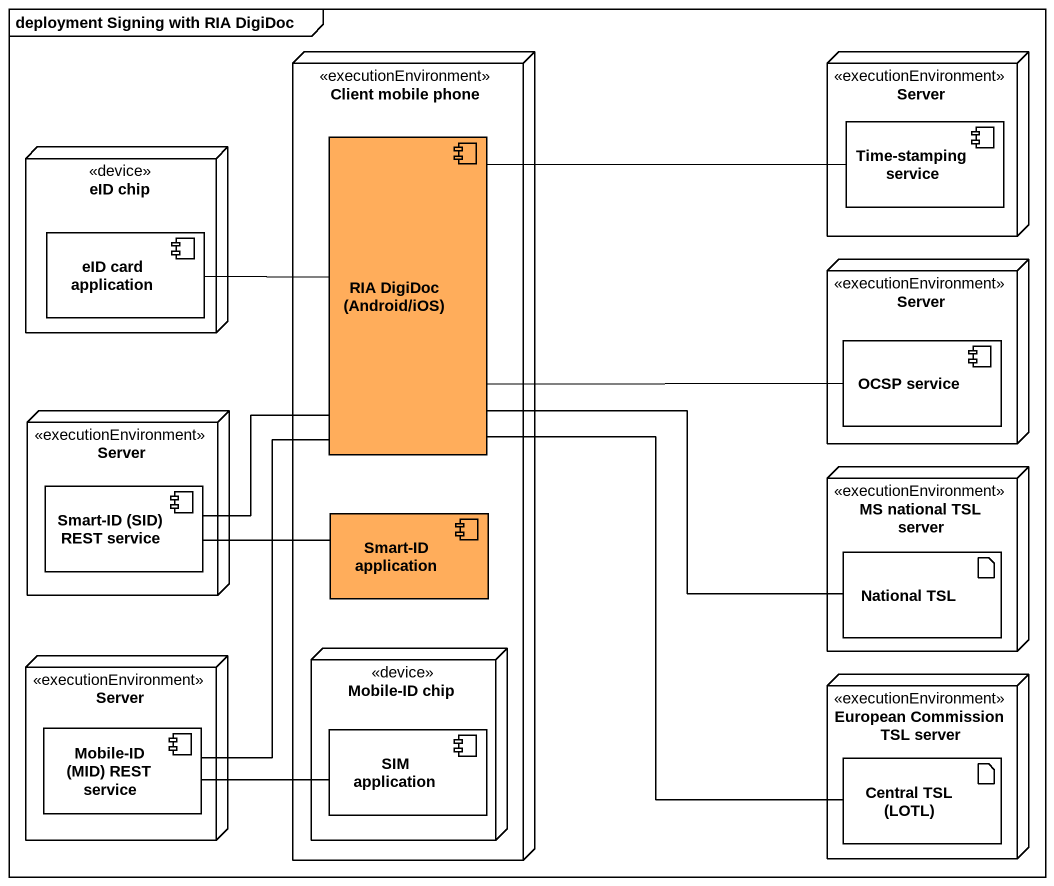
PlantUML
@startuml
mainframe deployment Signing with RIA DigiDoc
node "Client mobile phone" as Client_mobile_phone <<executionEnvironment>> #FFFFFF {
  component "RIA DigiDoc (Android/iOS)" as RIA_DigiDoc_Android_iOS #FFAD5B
  component "Smart-ID application" as Smart_ID_application #FFAD5B
  node "Mobile-ID chip" as Mobile_ID_chip <<device>> {
    component "SIM application" as SIM_application #FFFFFF
  }
}
node Server <<executionEnvironment>> #FFFFFF {
  component "Time-stamping service" as Time_stamping_service #FFFFFF
}
node "eID chip" as eID_chip <<device>> {
  component "eID card application" as eID_card_application #FFFFFF
}
node "Server" as Server_2 <<executionEnvironment>> #FFFFFF {
  component "OCSP service" as OCSP_service #FFFFFF
}
node "Server" as Server_3 <<executionEnvironment>> #FFFFFF {
  component "Smart-ID (SID) REST service" as Smart_ID_SID_REST_service #FFFFFF
}
node "MS national TSL server" as MS_national_TSL_server <<executionEnvironment>> #FFFFFF {
  artifact "National TSL" as National_TSL #FFFFFF
}
node "Server" as Server_4 <<executionEnvironment>> #FFFFFF {
  component "Mobile-ID (MID) REST service" as Mobile_ID_MID_REST_service #FFFFFF
}
node "European Commission TSL server" as European_Commission_TSL <<executionEnvironment>> #FFFFFF {
  artifact "Central TSL (LOTL)" as Central_TSL_LOTL #FFFFFF
}
RIA_DigiDoc_Android_iOS -right- Time_stamping_service
RIA_DigiDoc_Android_iOS -left- eID_card_application
RIA_DigiDoc_Android_iOS -right- OCSP_service
RIA_DigiDoc_Android_iOS -- Smart_ID_SID_REST_service
RIA_DigiDoc_Android_iOS -right- National_TSL
RIA_DigiDoc_Android_iOS -- Mobile_ID_MID_REST_service
RIA_DigiDoc_Android_iOS -- Central_TSL_LOTL
Smart_ID_SID_REST_service -right- Smart_ID_application
Mobile_ID_MID_REST_service -right- SIM_application
@enduml
